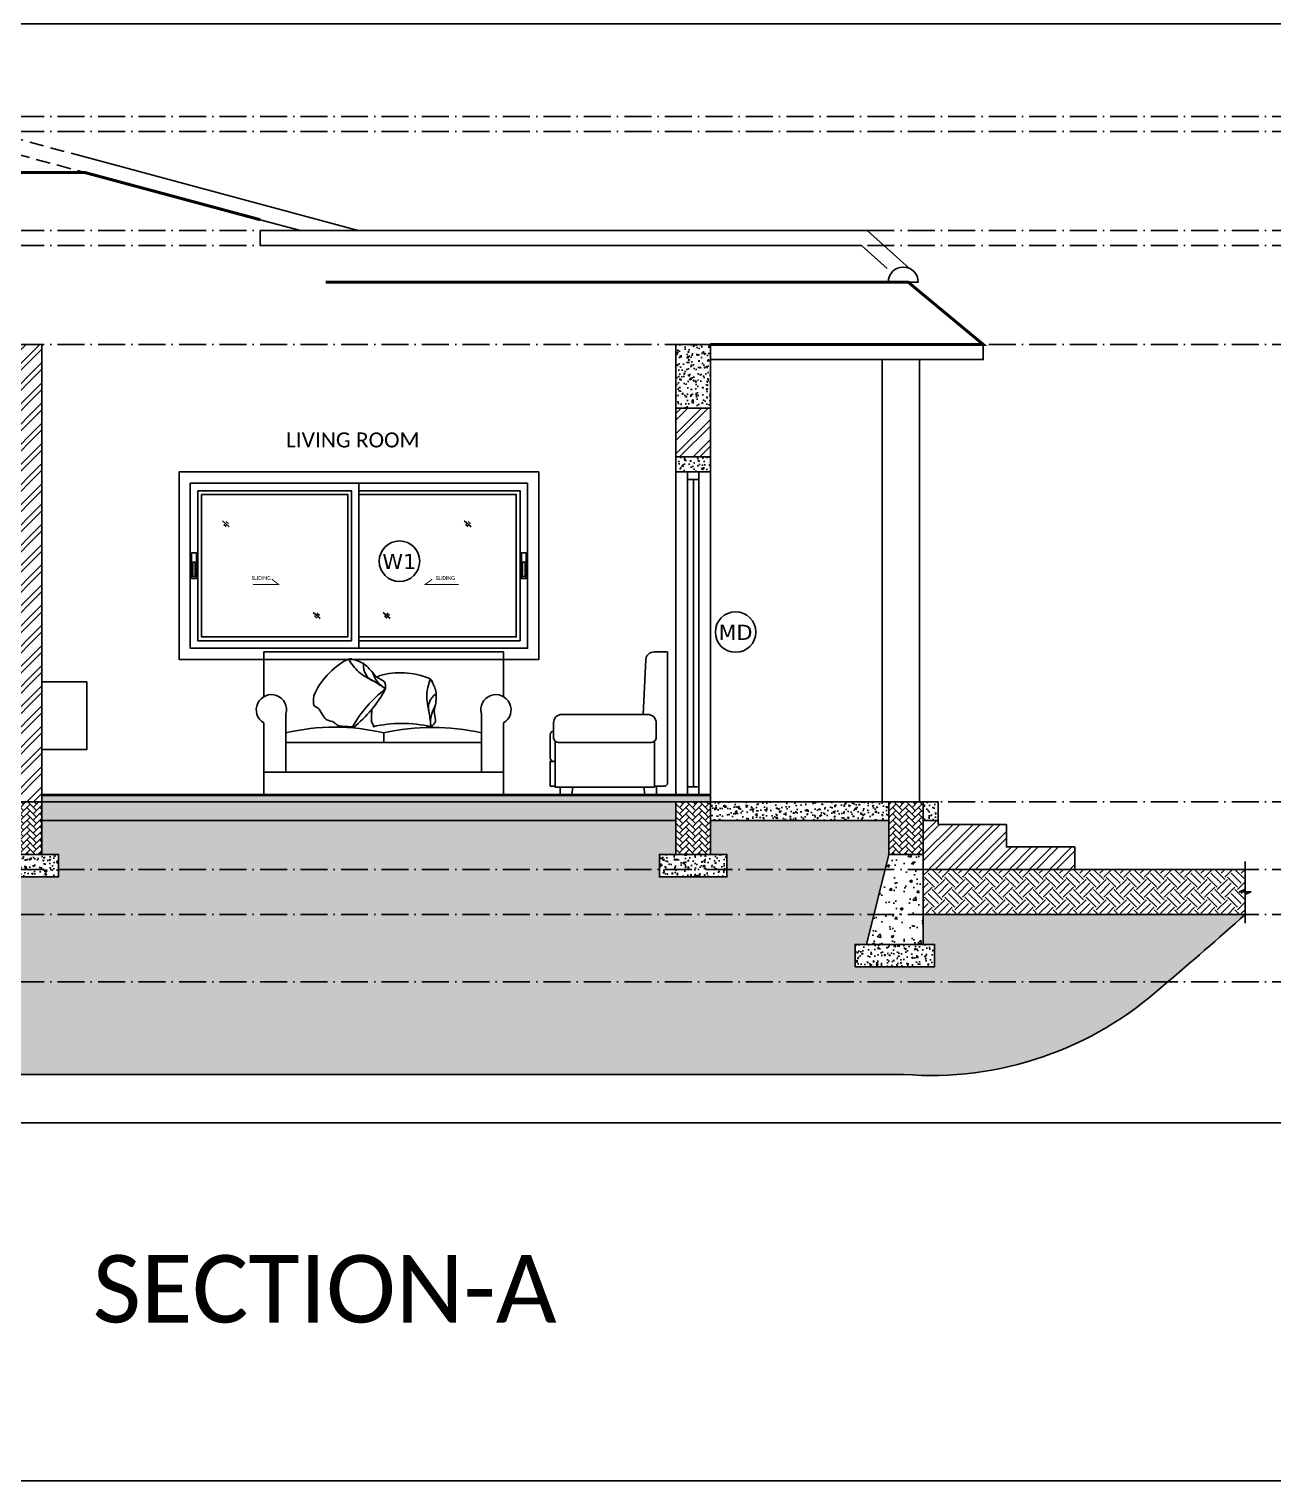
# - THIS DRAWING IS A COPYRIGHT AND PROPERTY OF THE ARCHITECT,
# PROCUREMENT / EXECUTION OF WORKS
# Model space of a CAD drawing. Header units: millimetres. Extents: x -4167 to 87328, y -21481 to 19784.
# Drawn here: x 11869 to 20167, y -21481 to -11798 of the extents above; entities that cross this region are included whole.
import ezdxf
from ezdxf.enums import TextEntityAlignment as Align
from ezdxf.xclip import XClip

# ---------------------------------------------------------------- set-up
doc = ezdxf.new("R2010")
doc.units = ezdxf.units.MM
doc.header["$LTSCALE"] = 150
doc.header["$XCLIPFRAME"] = 2
for name, pattern in [('ACAD_ISO10W100', [18, 12, -3, 0, -3]), ('DASHED', [19.05, 12.7, -6.35]), ('HIDDEN', [0])]:
    doc.linetypes.add(name, pattern=pattern)
for name, color, linetype in [('ad-Door', 11, 'Continuous'), ('ad-Elevation 10', 8, 'Continuous'), ('ad-Elevation 12', 251, 'Continuous'), ('ad-Grid', 8, 'ACAD_ISO10W100'), ('ad-Lawn', 65, 'Continuous'), ('ad-Slab', 3, 'Continuous'), ('ad-Text main', 7, 'Continuous'), ('ad-Text Main_Door&window Label', 7, 'Continuous'), ('ad-Tile', 120, 'Continuous'), ('ad-Wall', 240, 'Continuous'), ('ad-Wall hatch', 8, 'Continuous')]:
    doc.layers.add(name, color=color, linetype=linetype)
doc.layers.add('ad-Primary Roof', color=5, linetype='Continuous', true_color=0x0000ff)
doc.layers.add('ad-Secondary Roof', color=6, linetype='Continuous', true_color=0xff00ff)
doc.styles.add('6 U T S R N_Typical Floor Plan$0$3BHK-E(NB)$0$grid_text', font='verdana.ttf', dxfattribs={"width": 0.9})
doc.styles.get("Standard").update_dxf_attribs({"font": 'calibril.ttf'})

# ---------------------------------------------------------------- blocks, each defined once
blk = doc.blocks.new('zw$38DE')
at = {"layer": 'ad-Grid', "ltscale": 0.1}
for points in [[(-27431.1, 4570), (0, 4570)], [(-27431.1, 4470), (-2459.8, 4470), (-2319.6, 4127), (0, 4127)], [(-27431.1, 3810), (0, 3810)], [(-27431.1, 3710), (-2459.8, 3710), (-2319.6, 3367), (0, 3367)], [(-27431.1, 3050), (0, 3050)], [(-27431.1, 0), (0, 0)], [(-27431.1, -450), (0, -450)], [(-27431.1, -750), (-2459.8, -750), (-2319.6, -1093), (0, -1093)], [(-27431.1, -1200), (-2459.8, -1200), (-2319.6, -1543), (0, -1543)]]:
    blk.add_lwpolyline(points, dxfattribs=at)
blk = doc.blocks.new('zw$AF79')
at = {"layer": 'ad-Wall hatch', "transparency": 33554687}
h = blk.add_hatch(dxfattribs=at)
h.set_pattern_fill('AR-HBONE', color=256, scale=0.3)
h.set_pattern_definition([(45, (-5e-12, -350), (1e-14, 43.1052), [91.44, -30.48]), (135, (21.553, -328.447), (2e-14, 43.1052), [91.44, -30.48])])
h.paths.add_polyline_path([(0, 0), (230, 0), (230, -350), (0, -350)])
at = {"layer": 'ad-Slab'}
blk.add_lwpolyline([(0, 0), (230, 0), (230, -350), (0, -350), (0, 0)], dxfattribs=at)
blk = doc.blocks.new('zw$5A5B')
at = {"layer": 'ad-Wall hatch', "transparency": 33554687}
h = blk.add_hatch(dxfattribs=at)
h.set_pattern_fill('AR-CONC', color=256, angle=360)
h.set_pattern_definition([(50, (-150, -950), (182.185, -15.94), [19.05, -209.55]), (355, (-150, -950), (-35.243, 191.057), [15.24, -167.64]), (100.451, (-134.82, -951.33), (146.94, 175.118), [16.19, -178.09]), (46.184, (-150, -899.2), (271.08, -42.04), [28.575, -314.325]), (96.636, (-127.4, -902.7), (237.4, 247.43), [24.285, -267.136]), (351.184, (-150, -899.2), (237.4, 247.43), [22.86, -251.46]), (21, (-124.6, -911.9), (151.614, -102.265), [19.05, -209.55]), (326, (-124.6, -911.9), (61.8, 184.19), [15.24, -167.64]), (71.45, (-111.97, -920.42), (213.416, 81.923), [16.19, -178.09]), (37.5, (-150, -950), (3.0886, 84.555), [0, -165.608, 0, -170.18, 0, -168.275]), (7.5, (-150, -950), (66.82, 100.18), [0, -97.028, 0, -161.798, 0, -64.135]), (327.5, (-206.64, -950), (135.5906, -5.729), [0, -63.5, 0, -198.12, 0, -262.89]), (317.5, (-232.04, -950), (148.13, 25.426), [0, -82.55, 0, -131.572, 0, -186.69])])
h.paths.add_polyline_path([(0, -350), (230, -350), (230, -950), (-150, -950)])
h = blk.add_hatch(dxfattribs=at)
h.set_pattern_fill('AR-CONC', color=256, scale=0.5, angle=360)
h.set_pattern_definition([(50, (-59428.06, 1542.97), (91.09233, -7.96954), [9.525, -104.775]), (355, (-59428.06, 1542.97), (-17.62171, 95.52842), [7.62, -83.82029]), (100.45144, (-59420.47, 1542.305), (73.47062, 87.55888), [8.095, -89.04512]), (46.1842, (-59428.06, 1568.37), (135.53952, -21.02116), [14.2875, -157.1625]), (96.63556, (-59416.76, 1566.62), (118.70207, 123.71306), [12.1425, -133.5678]), (351.18415, (-59428.06, 1568.37), (118.70207, 123.71306), [11.42998, -125.72987]), (21, (-59415.36, 1562.02), (75.8072, -51.1326), [9.525, -104.775]), (326, (-59415.36, 1562.02), (30.90101, 92.09398), [7.62, -83.82]), (71.45144, (-59409.04, 1557.76), (106.70821, 40.96138), [8.095, -89.04497]), (37.5, (-59428.057, 1542.97), (1.544302, 42.27752), [0, -82.804, 0, -85.09, 0, -84.1375]), (7.5, (-59428.057, 1542.97), (33.40983, 50.090287), [0, -48.514, 0, -80.899, 0, -32.0675]), (327.5, (-59456.378, 1542.97), (67.795298, -2.864372), [0, -31.75, 0, -99.06, 0, -131.445]), (317.5, (-59469.08, 1542.97), (74.06459, 12.713246), [0, -41.275, 0, -65.786, 0, -93.345])])
h.paths.add_polyline_path([(305, -1100), (-225, -1100), (-225, -950), (305, -950)])
at = {"layer": 'ad-Slab'}
for points in [[(0, -350), (230, -350), (230, -950), (-150, -950)], [(305, -1100), (-225, -1100), (-225, -950), (305, -950)]]:
    blk.add_lwpolyline(points, close=True, dxfattribs=at)
blk.add_blockref('zw$AF79', (0, 0), dxfattribs=at)
blk = doc.blocks.new('zw$E4F9')
at = {"layer": 'ad-Wall hatch', "transparency": 33554687}
h = blk.add_hatch(dxfattribs=at)
h.set_pattern_fill('AR-CONC', color=256, scale=0.5)
h.set_pattern_definition([(50, (-110, -500), (91.092, -7.97), [9.525, -104.775]), (355, (-110, -500), (-17.622, 95.528), [7.62, -83.82]), (100.451, (-102.41, -500.66), (73.47, 87.559), [8.095, -89.045]), (46.184, (-110, -474.6), (135.54, -21.02), [14.287, -157.162]), (96.636, (-98.7, -476.35), (118.702, 123.713), [12.143, -133.568]), (351.184, (-110, -474.6), (118.7, 123.713), [11.43, -125.73]), (21, (-97.3, -480.95), (75.807, -51.133), [9.525, -104.775]), (326, (-97.3, -480.95), (30.901, 92.094), [7.62, -83.82]), (71.451, (-90.98, -485.21), (106.708, 40.961), [8.095, -89.045]), (37.5, (-110, -500), (1.5443, 42.2775), [0, -82.804, 0, -85.09, 0, -84.1375]), (7.5, (-110, -500), (33.41, 50.0903), [0, -48.514, 0, -80.899, 0, -32.0675]), (327.5, (-138.32, -500), (67.7953, -2.8644), [0, -31.75, 0, -99.06, 0, -131.445]), (317.5, (-151.02, -500), (74.0646, 12.713), [0, -41.275, 0, -65.786, 0, -93.345])])
h.paths.add_polyline_path([(-110, -350), (340, -350), (340, -500), (-110, -500)])
at = {"layer": 'ad-Slab'}
blk.add_lwpolyline([(-110, -350), (340, -350), (340, -500), (-110, -500)], close=True, dxfattribs=at)
blk.add_blockref('zw$AF79', (0, 0), dxfattribs=at)
blk = doc.blocks.new('zw$564D')
at = {"layer": 'ad-Elevation 10', "transparency": 33554559}
h = blk.add_hatch(dxfattribs=at)
h.set_pattern_fill('EARTH', color=256, scale=25, angle=45)
h.set_pattern_definition([(45, (-16959.63, 31014.2), (9e-14, 224.5064), [158.75, -158.75]), (45, (-17001.73, 31056.29), (9e-14, 224.5064), [158.75, -158.75]), (45, (-17043.82, 31098.38), (9e-14, 224.5064), [158.75, -158.75]), (135, (-17043.82, 31126.45), (-224.5064, 9e-14), [158.75, -158.75]), (135, (-17001.73, 31168.54), (-224.5064, 9e-14), [158.75, -158.75]), (135, (-16959.63, 31210.64), (-224.5064, 9e-14), [158.75, -158.75])])
edge = h.paths.add_edge_path()
edge.add_line((-555, -350), (-555, -125))
edge.add_line((-555, -125), (-1745, -125))
edge.add_line((-1745, -125), (-1745, -350))
edge.add_line((-1745, -350), (-1635, -350))
edge.add_line((-1635, -350), (-1635, -500))
edge.add_line((-1635, -500), (-2085, -500))
edge.add_line((-2085, -500), (-2085, -350))
edge.add_line((-2085, -350), (-1975, -350))
edge.add_line((-1975, -350), (-1975, -125))
edge.add_line((-1975, -125), (-6205, -125))
edge.add_line((-6205, -125), (-6205, -350))
edge.add_line((-6205, -350), (-6095, -350))
edge.add_line((-6095, -350), (-6095, -500))
edge.add_line((-6095, -500), (-6545, -500))
edge.add_line((-6545, -500), (-6545, -350))
edge.add_line((-6545, -350), (-6435, -350))
edge.add_line((-6435, -350), (-6435, -325))
edge.add_line((-6435, -325), (-8025, -325))
edge.add_line((-8025, -325), (-8025, -450))
edge.add_line((-8025, -450), (-8475, -450))
edge.add_line((-8475, -450), (-8475, -300))
edge.add_line((-8475, -300), (-8365, -300))
edge.add_line((-8365, -300), (-8365, -125))
edge.add_line((-8365, -125), (-11890, -125))
edge.add_line((-11890, -125), (-11890, -350))
edge.add_line((-11890, -350), (-11740, -950))
edge.add_line((-11740, -950), (-11665, -950))
edge.add_line((-11665, -950), (-11665, -1100))
edge.add_line((-11665, -1100), (-12195, -1100))
edge.add_line((-12195, -1100), (-12195, -950))
edge.add_line((-12195, -950), (-12120, -950))
edge.add_line((-12120, -950), (-12120, -750))
edge.add_line((-12120, -750), (-13190.5, -750))
edge.add_ellipse((-12120.1, -503.2), major_axis=(1098.5, 0), ratio=1, start_angle=192.98309, end_angle=229.38332)
edge.add_ellipse((-11405.9, 501.2), major_axis=(2328.5, 0), ratio=1, start_angle=232.13247, end_angle=264.68238)
edge.add_line((-11621.7, -1817.3), (-456.7, -1817.3))
edge.add_ellipse((-272.7, 472.7), major_axis=(2297.4, 0), ratio=1, start_angle=265.40574, end_angle=312.40478)
edge.add_ellipse((-9313.7, 11520.4), major_axis=(16570, 0), ratio=1, start_angle=309.72638, end_angle=312.22454)
edge.add_line((1822, -750), (-325, -750))
edge.add_line((-325, -750), (-325, -950))
edge.add_line((-325, -950), (-250, -950))
edge.add_line((-250, -950), (-250, -1100))
edge.add_line((-250, -1100), (-780, -1100))
edge.add_line((-780, -1100), (-780, -950))
edge.add_line((-780, -950), (-705, -950))
edge.add_line((-705, -950), (-555, -350))
at = {"layer": 'ad-Lawn', "transparency": 33554559}
h = blk.add_hatch(dxfattribs=at)
h.set_pattern_fill('EARTH', color=256, scale=15, angle=45)
h.set_pattern_definition([(45, (-225, -750), (7e-14, 134.704), [95.25, -95.25]), (45, (-250.26, -724.74), (7e-14, 134.704), [95.25, -95.25]), (45, (-275.51, -699.49), (7e-14, 134.704), [95.25, -95.25]), (135, (-275.51, -682.65), (-134.704, 7e-14), [95.25, -95.25]), (135, (-250.26, -657.39), (-134.704, 7e-14), [95.25, -95.25]), (135, (-225, -632.13), (-134.704, 7e-14), [95.25, -95.25])])
h.paths.add_polyline_path([(-325, -450), (1822, -450), (1822, -750), (-325, -750)])
at = {"layer": 'ad-Wall hatch', "transparency": 33554687}
h = blk.add_hatch(dxfattribs=at)
h.set_pattern_fill('AR-CONC', color=256, scale=0.5)
h.set_pattern_definition([(50, (-9598.18, -125), (91.0923, -7.96954), [9.525, -104.775]), (355, (-9598.18, -125), (-17.6217, 95.5284), [7.62, -83.8203]), (100.4514, (-9590.59, -125.66), (73.4706, 87.5589), [8.095, -89.0451]), (46.1842, (-9598.18, -99.6), (135.5395, -21.0212), [14.2875, -157.1625]), (96.6356, (-9586.89, -101.35), (118.702, 123.713), [12.1425, -133.5678]), (351.1842, (-9598.18, -99.6), (118.702, 123.713), [11.43, -125.7299]), (21, (-9585.48, -105.95), (75.8072, -51.1326), [9.525, -104.775]), (326, (-9585.48, -105.95), (30.901, 92.094), [7.62, -83.82]), (71.4514, (-9579.17, -110.21), (106.7082, 40.9614), [8.095, -89.045]), (37.5, (-9598.183, -125), (1.5443, 42.27752), [0, -82.804, 0, -85.09, 0, -84.1375]), (7.5, (-9598.183, -125), (33.40983, 50.0903), [0, -48.514, 0, -80.899, 0, -32.0675]), (327.5, (-9626.504, -125), (67.7953, -2.86437), [0, -31.75, 0, -99.06, 0, -131.445]), (317.5, (-9639.204, -125), (74.0646, 12.71325), [0, -41.275, 0, -65.786, 0, -93.345])])
h.paths.add_polyline_path([(-6205, 0), (-1975, 0), (-1975, -125), (-6205, -125)])
h = blk.add_hatch(dxfattribs=at)
h.set_pattern_fill('AR-CONC', color=256, scale=0.5)
h.set_pattern_definition([(50, (-11875, -125), (91.09233, -7.96954), [9.525, -104.775]), (355, (-11875, -125), (-17.6217, 95.5284), [7.62, -83.8203]), (100.45144, (-11867.41, -125.66), (73.4706, 87.5589), [8.095, -89.0451]), (46.1842, (-11875, -99.6), (135.5395, -21.0212), [14.2875, -157.1625]), (96.6356, (-11863.7, -101.35), (118.702, 123.713), [12.1425, -133.5678]), (351.1842, (-11875, -99.6), (118.702, 123.713), [11.43, -125.7299]), (21, (-11862.3, -105.95), (75.8072, -51.1326), [9.525, -104.775]), (326, (-11862.3, -105.95), (30.901, 92.094), [7.62, -83.82]), (71.45145, (-11855.98, -110.21), (106.7082, 40.9614), [8.095, -89.045]), (37.5, (-11875, -125), (1.5443, 42.27752), [0, -82.804, 0, -85.09, 0, -84.1375]), (7.5, (-11875, -125), (33.40983, 50.09029), [0, -48.514, 0, -80.899, 0, -32.0675]), (327.5, (-11903.32, -125), (67.7953, -2.86437), [0, -31.75, 0, -99.06, 0, -131.445]), (317.5, (-11916.02, -125), (74.0646, 12.71325), [0, -41.275, 0, -65.786, 0, -93.345])])
h.paths.add_polyline_path([(-1745, 0), (-555, 0), (-555, -125), (-1745, -125)])
h = blk.add_hatch(dxfattribs=at)
h.set_pattern_fill('AR-CONC', color=256, scale=0.5)
h.set_pattern_definition([(50, (-12215, -125), (91.09233, -7.96954), [9.525, -104.775]), (355, (-12215, -125), (-17.6217, 95.5284), [7.62, -83.8203]), (100.45144, (-12207.41, -125.66), (73.4706, 87.5589), [8.095, -89.0451]), (46.1842, (-12215, -99.6), (135.5395, -21.0212), [14.2875, -157.1625]), (96.6356, (-12203.7, -101.35), (118.702, 123.713), [12.1425, -133.5678]), (351.1842, (-12215, -99.6), (118.702, 123.713), [11.43, -125.7299]), (21, (-12202.3, -105.95), (75.8072, -51.1326), [9.525, -104.775]), (326, (-12202.3, -105.95), (30.901, 92.094), [7.62, -83.82]), (71.45145, (-12195.98, -110.21), (106.7082, 40.9614), [8.095, -89.045]), (37.5, (-12215, -125), (1.5443, 42.27752), [0, -82.804, 0, -85.09, 0, -84.1375]), (7.5, (-12215, -125), (33.40983, 50.09029), [0, -48.514, 0, -80.899, 0, -32.0675]), (327.5, (-12243.32, -125), (67.7953, -2.86437), [0, -31.75, 0, -99.06, 0, -131.445]), (317.5, (-12256.02, -125), (74.0646, 12.71325), [0, -41.275, 0, -65.786, 0, -93.345])])
h.paths.add_polyline_path([(-325, 0), (-225, 0), (-225, -125), (-325, -125)])
h = blk.add_hatch(dxfattribs=at)
h.set_pattern_fill('ANSI32', color=256, scale=10)
h.set_pattern_definition([(45, (2071.82, -600), (-67.352, 67.352), []), (45, (2116.72, -600), (-67.352, 67.352), [])])
h.paths.add_polyline_path([(-325, -125), (-225, -125), (-225, -150), (230, -150), (230, -300), (685, -300), (685, -450), (-325, -450)])
at = {"layer": 'ad-Elevation 10'}
blk.add_lwpolyline([(-11621.7, -1817.3), (-456.7, -1817.3, 0.207996), (1276.6, -1223.7, 0.010901), (1822, -750), (-325, -750), (-325, -950), (-250, -950), (-250, -1100), (-780, -1100), (-780, -950), (-705, -950), (-555, -350), (-555, -350), (-555, -125), (-1745, -125), (-1745, -350), (-1635, -350), (-1635, -500), (-2085, -500), (-2085, -350), (-1975, -350), (-1975, -125), (-6205, -125), (-6205, -350), (-6095, -350), (-6095, -500), (-6545, -500)], format="xyb", dxfattribs=at)
blk.add_lwpolyline([(1822, -396.6), (1822, -582.4), (1783.7, -600), (1860.3, -600), (1822, -618.6), (1822, -809.4)], dxfattribs=at)
at = {"layer": 'ad-Lawn'}
blk.add_lwpolyline([(-325, -450), (1822, -450), (1822, -750), (-325, -750)], close=True, dxfattribs=at)
at = {"layer": 'ad-Slab'}
for points in [[(-6205, 0), (-1975, 0), (-1975, -125), (-6205, -125)], [(-1745, 0), (-555, 0), (-555, -125), (-1745, -125)], [(-325, 0), (-225, 0), (-225, -125), (-325, -125)]]:
    blk.add_lwpolyline(points, close=True, dxfattribs=at)
at = {"layer": 'ad-Wall'}
blk.add_lwpolyline([(-325, -125), (-225, -125), (-225, -150), (230, -150), (230, -300), (685, -300), (685, -450), (-325, -450)], close=True, dxfattribs=at)
for name, p in [('zw$5A5B', (-555, 0)), ('zw$E4F9', (-6435, 0)), ('zw$E4F9', (-1975, 0))]:
    blk.add_blockref(name, p)
blk = doc.blocks.new('zw$373C')
for p, q in [((50, 77.4), (50, 950)), ((50, 950), (140.2, 950)), ((196.2, 899.4), (213.6, 532.8)), ((1144.2, 950), (2744.2, 950)), ((1144.2, 950), (1144.2, 651.3)), ((2744.2, 950), (2744.2, 651.3)), ((1144.2, 477.3), (1144.2, 0)), ((1292, 409.8), (1292, 346.7)), ((1944.2, 410), (1944.2, 346.7)), ((2744.2, 477.3), (2744.2, 0)), ((2744.2, 476.2), (2744.2, 0)), ((1292, 346.7), (2596.5, 346.7)), ((1144.2, 147.4), (2744.2, 147.4)), ((137.4, 54.6), (73.6, 54)), ((124.3, 54.5), (124.3, 0)), ((124.3, 0), (201.9, 0)), ((208.7, 47.8), (201.9, 0)), ((681.8, 47.8), (688.6, 0)), ((688.6, 0), (766.1, 0)), ((766.1, 47.8), (766.1, 0)), ((1144.2, 0), (2744.2, 0))]:
    blk.add_line(p, q)
blk.add_lwpolyline([(126.1, 380.4), (126.1, 476.6, -0.414214), (182.4, 532.8), (755, 532.8, -0.414214), (811.2, 476.6), (811.2, 380.4, -0.414214), (777.5, 346.7), (159.9, 346.7, -0.414214)], format="xyb", close=True)
for points in [[(811.2, 420.4), (811.2, 420.4, -0.414214), (833.7, 397.9), (833.7, 242.8, -0.409316), (811.6, 220.4), (800, 220.2)], [(137.4, 47.8), (137.4, 355.2, -0.445779)]]:
    blk.add_lwpolyline(points, format="xyb")
for points in [[(800, 355.2), (800, 47.8), (137.4, 47.8)], [(800, 219.6), (833.7, 219.6), (833.7, 55.2), (800, 54.7)]]:
    blk.add_lwpolyline(points)
for centre, radius, start, end in [((140.2, 893.8), 56.2, 5.71059, 90), ((1195, 564.3), 100.7, 344.38623, 239.76569), ((2693.5, 564.3), 100.7, 300.23431, 195.61377), ((1618.5, -1054.9), 1500.7, 77.46244, 102.56737), ((2270, -931.3), 1380.3, 76.31723, 103.65297), ((73.4, 77.4), 23.4, 180, 270.55649)]:
    blk.add_arc(centre, radius, start, end)
at = {"linetype": 'Continuous'}
for centre, radius, start, end in [((2168.1, 858.6, 342.9), 45, 61.39238, 113.21883), ((1946.5, 452.3, 342.9), 507.8, 23.79865, 61.39238), ((1833.5, 303.5, 342.9), 507.8, 74.38291, 111.97665), ((1888.6, 649.8, 342.9), 164.4, 52.76952, 60.24543), ((1660.3, 732.7, 342.9), 45, 111.97665, 163.80309), ((2685.1, 1113.5, 342.9), 858.1, 208.49339, 231.11555), ((2249, 629.6, 342.9), 164.4, 346.18035, 9.66116), ((1822.8, -384.6, 342.9), 858.1, 76.95935, 103.04065)]:
    blk.add_arc(centre, radius, start, end, dxfattribs=at)
at = {"ltscale": 3}
for centre, radius, start, end in [((1841, 863.7, 342.9), 183.2, 299.4203, 342.7126), ((1970.5, 855.2, 342.9), 108.4, 291.46137, 8.04974), ((1408, 23.7, 342.9), 858.1, 29.83423, 52.45639), ((1537.6, 577.9, 342.9), 108.4, 342.04563, 58.634), ((1448.7, 483.2, 342.9), 183.2, 350.00456, 33.29687)]:
    blk.add_arc(centre, radius, start, end, dxfattribs=at)
at = {"linetype": 'Continuous'}
for points in [[(2170.2, 903.5, 342.9), (2094, 879.9, 342.9), (2025.1, 820.6, 342.9), (1982.2, 776.7, 342.9), (1938.8, 749.7, 342.9), (1931, 704.1, 342.9)], [(1626.9, 762.8, 342.9), (1596.8, 689, 342.9), (1598.9, 598.1, 342.9), (1605.6, 537.1, 342.9), (1598.9, 486.4, 342.9), (1629.1, 451.4, 342.9)]]:
    blk.add_spline(points, degree=3, dxfattribs=at)
at = {"ltscale": 3}
for points in [[(2177.4, 899.6, 342.9), (2112.4, 818.1, 342.9), (2008.2, 753.2, 342.9), (1931, 704.1, 342.9)], [(1634.6, 765.9, 342.9), (1656.3, 663.9, 342.9), (1640.3, 542.3, 342.9), (1629.1, 451.4, 342.9)]]:
    blk.add_spline(points, degree=3, dxfattribs=at)
at = {"linetype": 'Continuous'}
for points, knots in [([(2408.7, 590.3, 342.9), (2408.7, 590.3, 342.9), (2357.4, 567.7, 342.9), (2349.3, 495.8, 342.9), (2279.1, 486.5, 342.9), (2257, 463.4, 342.9), (2245.7, 451.4, 342.9), (2152.4, 451.4, 342.9)], [27.786417, 27.786417, 27.786417, 27.786417, 60.334214, 153.42843, 198.910048, 250.027656, 346.777867, 346.777867, 346.777867, 346.777867]), ([(2022.1, 568.7, 342.9), (2020.5, 544.4, 342.9), (2034.2, 502.9, 342.9), (2018.3, 468.5, 342.9), (2007.1, 453.5, 342.9)], [214.332348, 214.332348, 214.332348, 214.332348, 289.238615, 341.466319, 341.466319, 341.466319, 341.466319])]:
    blk.add_open_spline(points, degree=3, knots=knots, dxfattribs=at)
for points in [[(1292, 147.4), (1292, 209.7), (1292, 339.6), (1292, 469.5), (1292, 537.2)], [(2596.5, 147.4), (2596.5, 209.7), (2596.5, 339.6), (2596.5, 469.5), (2596.5, 537.2)]]:
    blk.add_open_spline(points, degree=3, knots=[0, 0, 0, 0, 186.676094, 389.792527, 389.792527, 389.792527, 389.792527])
blk = doc.blocks.new('zw$66E4')
blk.add_lwpolyline([(0, 0), (250, 0), (250, 2950), (0, 2950)], close=True)
blk = doc.blocks.new('6 U T S R N_Typical Floor Plan$0$ad_Window Tag')
blk.add_circle((0, 0), 150)
at = {"style": '6 U T S R N_Typical Floor Plan$0$3BHK-E(NB)$0$grid_text', "width": 0.9}
blk.add_attdef('D1', text='', height=125, dxfattribs=at).set_placement((0, 0), align=Align.MIDDLE_CENTER)
blk = doc.blocks.new('A$C21625DEA')
at = {"layer": 'ad-Wall hatch'}
for p, q in [((0, 0), (46.1, 39.6)), ((4.3, 19.8), (20.9, 34.6)), ((20.7, 1.3), (37.4, 16))]:
    blk.add_line(p, q, dxfattribs=at)
blk = doc.blocks.new('zw$D5F7')
at = {"layer": 'ad-Elevation 12', "linetype": 'HIDDEN', "ltscale": 300}
blk.add_lwpolyline([(31.8, 170.4), (0, 170.4), (0, 0), (31.8, 0)], close=True, dxfattribs=at)
at = {"layer": 'ad-Elevation 12'}
blk.add_lwpolyline([(24.1, 108.8), (7.8, 108.8), (7.8, 12.1), (24.1, 12.1)], close=True, dxfattribs=at)
blk = doc.blocks.new('zw$B63F')
at = {"layer": 'ad-Elevation 12'}
for points in [[(2400, 1250), (0, 1250), (0, 0), (2400, 0)], [(2325, 1175), (75, 1175), (75, 75), (2325, 75)], [(125, 1125), (1150, 1125), (1150, 125), (125, 125)], [(150, 1100), (1125, 1100), (1125, 150), (150, 150)]]:
    blk.add_lwpolyline(points, close=True, dxfattribs=at)
for points in [[(1200, 1175), (1200, 75)], [(1200, 1125), (2275, 1125), (2275, 125), (1200, 125)], [(1200, 1100), (2250, 1100), (2250, 150), (1200, 150)]]:
    blk.add_lwpolyline(points, dxfattribs=at)
at = {"layer": 'ad-Elevation 12', "const_width": 6.39, "elevation": 0}
for points in [[(618.9, 535.8), (663.3, 499.6), (494.2, 499.6)], [(1688.8, 535.7), (1642, 499.6), (1865.7, 499.6)]]:
    blk.add_lwpolyline(points, dxfattribs=at)
for p in [(84.1, 539.8), (2284.1, 539.8)]:
    blk.add_blockref('zw$D5F7', p)
at = {"layer": 'ad-Elevation 10', "xscale": -1}
for p in [(335.2, 884.5, 0), (1948.5, 884.5), (940.7, 273.8, 0), (1408, 273.8)]:
    blk.add_blockref('A$C21625DEA', p, dxfattribs=at)
at = {"layer": 'ad-Text Main_Door&window Label'}
ref = blk.add_blockref('6 U T S R N_Typical Floor Plan$0$ad_Window Tag', (1470.4, 654.8), dxfattribs=dict(at, xscale=-0.9, yscale=0.9, zscale=0.9))
ref.add_attrib('D1', 'W1', dxfattribs={"height": 101.25, "rotation": 360, "style": '6 U T S R N_Typical Floor Plan$0$3BHK-E(NB)$0$grid_text'}).set_placement((1469.4, 652.7), align=Align.MIDDLE_CENTER)
at = {"layer": 'ad-Text Main_Door&window Label', "linetype": 'Continuous', "char_height": 25, "width": 146.471, "attachment_point": 5}
for insert in [(547.3, 542.8, 0), (1775.8, 542.8, 0)]:
    blk.add_mtext('SLIDING', dxfattribs=dict(at, insert=insert))
blk = doc.blocks.new('zw$487C')
at = {"layer": 'ad-Wall hatch', "transparency": 33554687}
h = blk.add_hatch(dxfattribs=at)
h.set_pattern_fill('AR-CONC', color=256, scale=0.5)
h.set_pattern_definition([(50, (0, -125), (91.092, -7.97), [9.525, -104.775]), (355, (0, -125), (-17.622, 95.528), [7.62, -83.82]), (100.451, (7.59, -125.66), (73.47, 87.559), [8.095, -89.045]), (46.184, (0, -99.6), (135.54, -21.021), [14.287, -157.162]), (96.636, (11.3, -101.35), (118.702, 123.713), [12.143, -133.568]), (351.184, (0, -99.6), (118.702, 123.713), [11.43, -125.73]), (21, (12.7, -105.95), (75.807, -51.133), [9.525, -104.775]), (326, (12.7, -105.95), (30.901, 92.094), [7.62, -83.82]), (71.451, (19.02, -110.21), (106.708, 40.961), [8.095, -89.045]), (37.5, (0, -125), (1.5443, 42.2775), [0, -82.804, 0, -85.09, 0, -84.1375]), (7.5, (0, -125), (33.41, 50.0903), [0, -48.514, 0, -80.899, 0, -32.0675]), (327.5, (-28.32, -125), (67.7953, -2.8644), [0, -31.75, 0, -99.06, 0, -131.445]), (317.5, (-41.02, -125), (74.0646, 12.713), [0, -41.275, 0, -65.786, 0, -93.345])])
h.paths.add_polyline_path([(0, 425), (230, 425), (230, 0), (0, 0)])
at = {"layer": 'ad-Slab'}
blk.add_lwpolyline([(0, 425), (230, 425), (230, 0), (0, 0)], close=True, dxfattribs=at)
blk = doc.blocks.new('A$Cffb43f85')
at = {"layer": 'ad-Wall hatch', "transparency": 33554687}
h = blk.add_hatch(dxfattribs=at)
h.set_pattern_fill('AR-CONC', color=256, scale=0.5)
h.paths.add_polyline_path([(0, 100), (230, 100), (230, 0), (0, 0)])
at = {"layer": 'ad-Slab'}
blk.add_lwpolyline([(0, 100), (230, 100), (230, 0), (0, 0)], close=True, dxfattribs=at)
blk = doc.blocks.new('zw$D006')
at = {"layer": 'ad-Elevation 10'}
h = blk.add_hatch(dxfattribs=at)
h.set_pattern_fill('AR-SAND', color=256)
h.set_pattern_definition([(37.5, (5912.116, -9859.993), (-1.60003, 48.94132), [0, -38.608, 0, -43.18, 0, -41.275]), (7.5, (5912.116, -9859.99), (44.95233, 71.6825), [0, -20.828, 0, -34.798, 0, -13.335]), (327.5, (5880.874, -9859.993), (79.09924, 0.14372), [0, -12.7, 0, -45.72, 0, -59.69]), (317.5, (5880.874, -9859.99), (76.35565, 22.29293), [0, -6.35, 0, -29.972, 0, -34.29])])
h.paths.add_polyline_path([(5915, -3008), (10375, -3008), (10375, -3050), (5915, -3050)])
at = {"layer": 'ad-Tile'}
h = blk.add_hatch(dxfattribs=at)
h.set_pattern_fill('_USER', color=256, scale=25, angle=90, pattern_type=0)
h.set_pattern_definition([(90, (5912.116, -9859.993), (-25, 2e-15), [])])
h.paths.add_polyline_path([(5915, -3000), (10375, -3000), (10375, -3008), (5915, -3008)])
at = {"layer": 'ad-Wall hatch', "transparency": 33554687}
h = blk.add_hatch(dxfattribs=at)
h.set_pattern_fill('ANSI32', color=256, scale=10)
h.set_pattern_definition([(45, (5685, -3050), (-67.352, 67.352), []), (45, (5729.9, -3050), (-67.352, 67.352), [])])
h.paths.add_polyline_path([(5915, 0), (5915, -3050), (5685, -3050), (5685, 0)])
h = blk.add_hatch(dxfattribs=at)
h.set_pattern_fill('ANSI32', color=256, scale=10)
h.set_pattern_definition([(45, (10145, -600), (-67.352, 67.352), []), (45, (10189.9, -600), (-67.352, 67.352), [])])
h.paths.add_polyline_path([(10145, -750), (10375, -750), (10375, -425), (10145, -425)])
at = {"layer": 'ad-Door'}
for points in [[(10222.5, -850), (10222.5, -900), (10297.5, -900), (10297.5, -850)], [(10222.5, -2950), (10222.5, -3000), (10297.5, -3000), (10297.5, -2950)]]:
    blk.add_lwpolyline(points, close=True, dxfattribs=at)
for points in [[(10222.5, -2950), (10222.5, -900)], [(10262.7, -2950), (10262.7, -900)], [(10297.5, -2950), (10297.5, -900)]]:
    blk.add_lwpolyline(points, dxfattribs=at)
at = {"layer": 'ad-Elevation 10', "ltscale": 5}
for points in [[(10145, -850), (10145, -3000)], [(10375, -850), (10375, -3000)]]:
    blk.add_lwpolyline(points, dxfattribs=at)
at = {"layer": 'ad-Elevation 10'}
blk.add_lwpolyline([(5915, -2700), (6215, -2700), (6215, -2250), (5915, -2250)], close=True, dxfattribs=at)
at = {"layer": 'ad-Elevation 10', "elevation": 0}
blk.add_lwpolyline([(5915, -3008), (10375, -3008), (10375, -3050), (5915, -3050)], close=True, dxfattribs=at)
at = {"layer": 'ad-Tile', "elevation": 0}
blk.add_lwpolyline([(5915, -3000), (10375, -3000), (10375, -3008), (5915, -3008)], close=True, dxfattribs=at)
at = {"layer": 'ad-Wall'}
for points in [[(5915, 0), (5915, -3050), (5685, -3050), (5685, 0)], [(10145, -750), (10375, -750), (10375, -425), (10145, -425)]]:
    blk.add_lwpolyline(points, close=True, dxfattribs=at)
at = {"layer": 'ad-Elevation 10'}
blk.add_blockref('zw$66E4', (11520, -3050), dxfattribs=at)
at = {"layer": 'ad-Elevation 10', "xscale": -1}
blk.add_blockref('zw$373C', (10139.2, -3000), dxfattribs=at)
at = {"layer": 'ad-Elevation 12'}
blk.add_blockref('zw$B63F', (6830, -2100), dxfattribs=at)
at = {"layer": 'ad-Slab'}
for name, p in [('zw$487C', (10145, -425)), ('A$Cffb43f85', (10145, -850))]:
    blk.add_blockref(name, p, dxfattribs=at)
at = {"layer": 'ad-Text Main_Door&window Label'}
ref = blk.add_blockref('6 U T S R N_Typical Floor Plan$0$ad_Window Tag', (10543, -1917.3), dxfattribs=dict(at, xscale=-0.9, yscale=0.9, zscale=0.9))
ref.add_attrib('D1', 'MD', dxfattribs={"height": 101.25, "rotation": 5400, "style": '6 U T S R N_Typical Floor Plan$0$3BHK-E(NB)$0$grid_text'}).set_placement((10542, -1919.4), align=Align.MIDDLE_CENTER)
at = {"layer": 'ad-Text main', "insert": (7988.7, -636.9), "char_height": 100, "width": 878.941, "attachment_point": 5, "bg_fill": 2}
blk.add_mtext('LIVING ROOM', dxfattribs=at)
blk = doc.blocks.new('zw$EF15')
at = {"layer": 'ad-Elevation 10', "linetype": 'DASHED', "ltscale": 0.05}
blk.add_lwpolyline([(6201.8, 1250.5), (5213.5, 1516.6, 0.132251), (5161.5, 1516.6), (4173.2, 1250.5)], format="xyb", dxfattribs=at)
blk.add_lwpolyline([(4173.2, 1146.9), (5187.5, 1420), (6201.8, 1146.9)], dxfattribs=at)
at = {"layer": 'ad-Elevation 10'}
for points in [[(6201.8, 1250.5), (8023.8, 760)], [(7371.8, 832), (7639.1, 760)], [(11553.8, 507), (11383.3, 660), (7371.8, 660), (7371.8, 760), (11420.6, 760), (11703.8, 507)]]:
    blk.add_lwpolyline(points, dxfattribs=at)
blk.add_lwpolyline([(11561.3, 416.5), (11761.3, 416.5, 1)], format="xyb", close=True, dxfattribs=at)
at = {"layer": 'ad-Elevation 10', "color": 8}
blk.add_lwpolyline([(12195, 0), (10375, 0), (10375, -100), (12195, -100)], close=True, dxfattribs=at)
at = {"layer": 'ad-Primary Roof', "const_width": 20}
blk.add_lwpolyline([(7371.8, 832), (6201.8, 1146.9), (4173.2, 1146.9), (2998.2, 830.6)], dxfattribs=at)
at = {"layer": 'ad-Secondary Roof', "const_width": 20}
blk.add_lwpolyline([(10375, 0), (12195, 0), (11693.2, 416.5), (7808.4, 416.5)], dxfattribs=at)

msp = doc.modelspace()

# ---------------------------------------------------------------- linework, layer by layer
msp.add_lwpolyline([(225.1, -9535.3), (29259.2, -9535.3), (29259.2, -21480.7), (225.1, -21480.7)], close=True)

# ---------------------------------------------------------------- block references
ref = msp.add_blockref('zw$38DE', (25643.4, -16952.2))
XClip(ref).set_block_clipping_path([(-24388.2934201569, -2140.6281090205), (349.01197073, 5188.3683916222)])

# ---------------------------------------------------------------- next in the draw order: block references
msp.add_blockref('zw$D006', (6039.4, -13902.2))

# ---------------------------------------------------------------- next in the draw order: texts
at = {"layer": 'ad-Text main', "insert": (13840.7, -20201.9), "char_height": 450, "width": 2940.659, "attachment_point": 5, "bg_fill": 2}
msp.add_mtext('SECTION-A', dxfattribs=at)

# ---------------------------------------------------------------- next in the draw order: block references
for name, p in [('zw$EF15', (6039.4, -13902.2)), ('zw$564D', (18159.4, -16952.2))]:
    msp.add_blockref(name, p)

doc.saveas('drawing.dxf')
